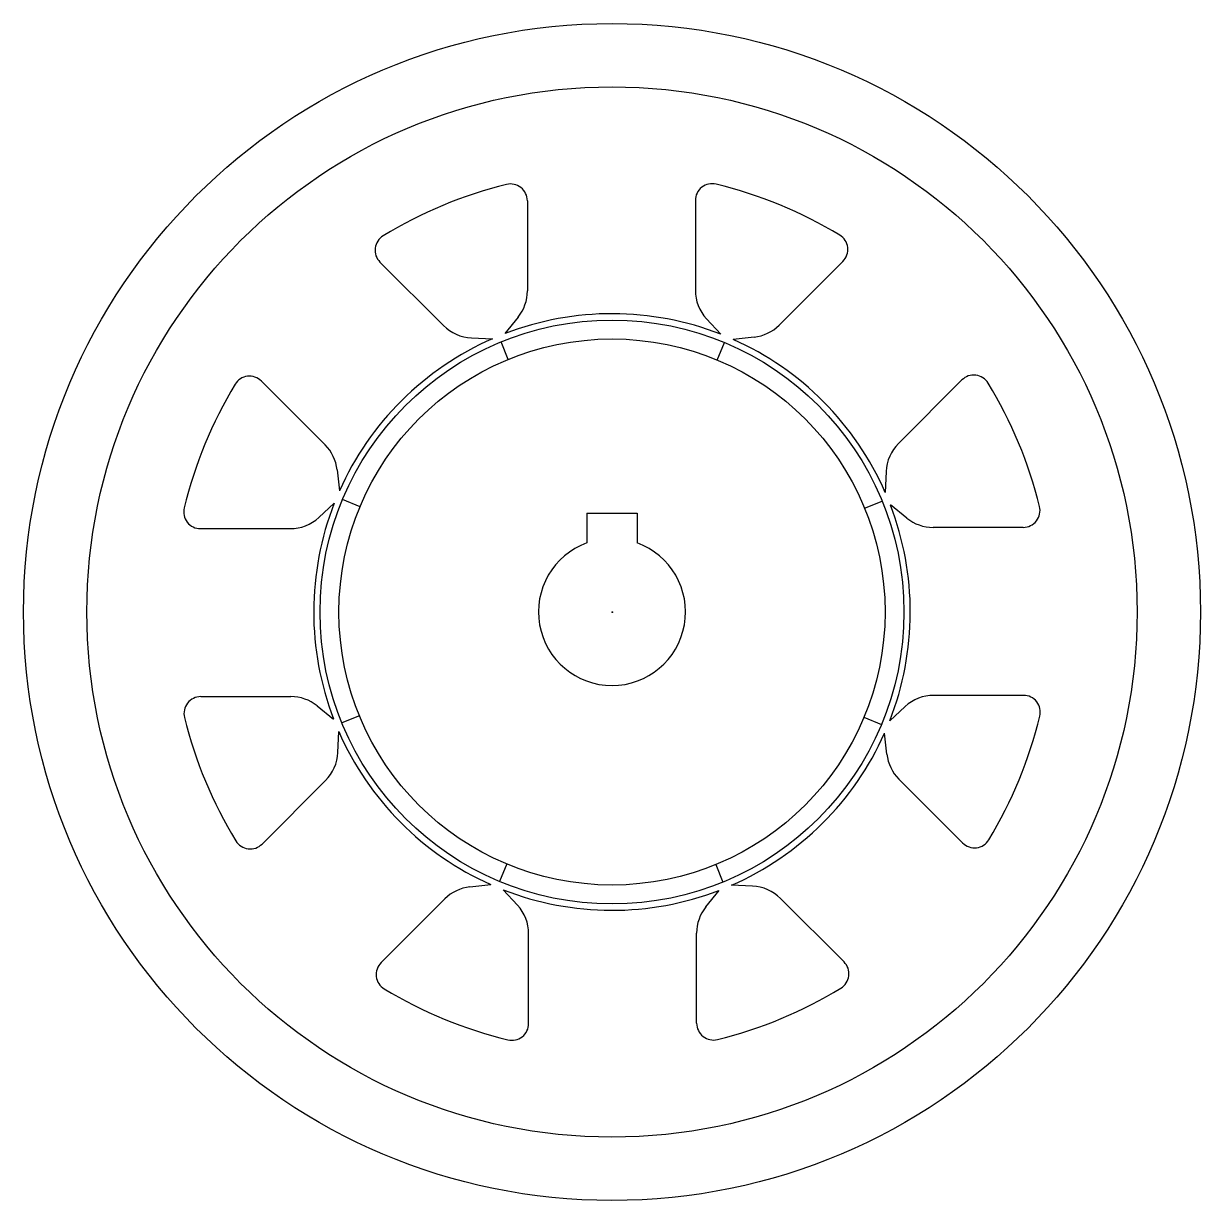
# Model space of a CAD drawing. Header units: millimetres. Extents: x -140 to 140, y -140 to 140.
import ezdxf

# ---------------------------------------------------------------- set-up
doc = ezdxf.new("R2010")
doc.units = ezdxf.units.MM
doc.header["$PDSIZE"] = -1

msp = doc.modelspace()

# ---------------------------------------------------------------- linework, layer by layer
at = {"color": 7, "linetype": 'Continuous'}
for p, q in [((-20.15, 97.88), (-20.15, 76.43)), ((19.84, 97.95), (19.84, 76.57)), ((-55.23, 83.3), (-40.11, 68.17)), ((54.96, 83.46), (39.79, 68.29)), ((-22.35, 70.18), (-25.47, 66.27)), ((22.48, 69.8), (25.87, 66.12)), ((-33.46, 65.25), (-28.46, 65.04)), ((33.82, 65.43), (28.85, 64.87)), ((-24.69, 60.13), (-26.4, 64.29)), ((25.05, 59.98), (26.79, 64.13)), ((-83.46, 54.96), (-68.29, 39.79)), ((83.3, 55.23), (68.17, 40.11)), ((-65.43, 33.82), (-64.87, 28.85)), ((65.25, 33.46), (65.04, 28.46)), ((-69.8, 22.48), (-66.12, 25.87)), ((-59.98, 25.05), (-64.13, 26.79)), ((60.13, 24.69), (64.29, 26.4)), ((70.18, 22.35), (66.27, 25.47)), ((-6, 23.5), (6, 23.5)), ((-6, 23.5), (-6, 16.44)), ((6, 23.5), (6, 16.44)), ((-97.95, 19.84), (-76.57, 19.84)), ((97.88, 20.15), (76.43, 20.15)), ((-97.88, -20.15), (-76.43, -20.15)), ((-70.18, -22.35), (-66.27, -25.47)), ((97.95, -19.84), (76.57, -19.84)), ((-60.13, -24.69), (-64.29, -26.4)), ((59.98, -25.05), (64.13, -26.79)), ((69.8, -22.48), (66.12, -25.87)), ((-65.25, -33.46), (-65.04, -28.46)), ((65.43, -33.82), (64.87, -28.85)), ((-83.3, -55.23), (-68.17, -40.11)), ((83.46, -54.96), (68.29, -39.79)), ((-25.05, -59.98), (-26.79, -64.13)), ((24.69, -60.13), (26.4, -64.29)), ((-33.82, -65.43), (-28.85, -64.87)), ((-22.48, -69.8), (-25.87, -66.12)), ((22.35, -70.18), (25.47, -66.27)), ((33.46, -65.25), (28.46, -65.04)), ((-54.96, -83.46), (-39.79, -68.29)), ((55.23, -83.3), (40.11, -68.17)), ((-19.84, -97.95), (-19.84, -76.57)), ((20.15, -97.88), (20.15, -76.43))]:
    msp.add_line(p, q, dxfattribs=at)
msp.add_circle((0, 0), 140.07)
for radius in [125, 69.5, 65]:
    msp.add_circle((0, 0), radius, dxfattribs=at)
for centre, radius, start, end in [((0, 0), 104.81, 103.8629, 121.3189), ((-24.15, 97.88), 4, 0, 103.8629), ((23.84, 97.95), 4, 76.3189, 180), ((0, 0), 104.81, 58.8629, 76.3189), ((52.13, 86.29), 4, 315, 58.8629), ((-52.4, 86.12), 4, 121.3189, 225), ((-30.15, 76.43), 10, 321.3439, 0), ((29.84, 76.57), 10, 180, 222.5953), ((0, 0), 71, 68.6342, 111.0216), ((-33.04, 75.25), 10, 225, 267.5953), ((32.72, 75.36), 10, 276.3439, 315), ((0, 0), 71, 113.6342, 156.0216), ((0, 0), 71, 23.6342, 66.0216), ((-86.29, 52.13), 4, 45, 148.8629), ((86.12, 52.4), 4, 31.3189, 135), ((0, 0), 104.81, 148.8629, 166.3189), ((0, 0), 104.81, 13.8629, 31.3189), ((-75.36, 32.72), 10, 6.3439, 45), ((75.25, 33.04), 10, 135, 177.5953), ((0, 0), 71, 158.6342, 201.0216), ((0, 0), 71, 338.6342, 21.0216), ((-97.95, 23.84), 4, 166.3189, 270), ((-76.57, 29.84), 10, 270, 312.5953), ((97.88, 24.15), 4, 270, 13.8629), ((76.43, 30.15), 10, 231.3439, 270), ((0, 0), 17.5, 110.051, 69.949), ((-97.88, -24.15), 4, 90, 193.8629), ((-76.43, -30.15), 10, 51.3439, 90), ((76.57, -29.84), 10, 90, 132.5953), ((97.95, -23.84), 4, 346.3189, 90), ((0, 0), 104.81, 193.8629, 211.3189), ((0, 0), 104.81, 328.8629, 346.3189), ((0, 0), 71, 203.6342, 246.0216), ((0, 0), 71, 293.6342, 336.0216), ((-75.25, -33.04), 10, 315, 357.5953), ((75.36, -32.72), 10, 186.3439, 225), ((-86.12, -52.4), 4, 211.3189, 315), ((86.29, -52.13), 4, 225, 328.8629), ((-32.72, -75.36), 10, 96.3439, 135), ((0, 0), 71, 248.6342, 291.0216), ((33.04, -75.25), 10, 45, 87.5953), ((-29.84, -76.57), 10, 0, 42.5953), ((30.15, -76.43), 10, 141.3439, 180), ((-52.13, -86.29), 4, 135, 238.8629), ((52.4, -86.12), 4, 301.3189, 45), ((0, 0), 104.81, 283.8629, 301.3189), ((0, 0), 104.81, 238.8629, 256.3189), ((-23.84, -97.95), 4, 256.3189, 360), ((24.15, -97.88), 4, 180, 283.8629)]:
    msp.add_arc(centre, radius, start, end, dxfattribs=at)
for p in [(0, 0), (0, 0), (0.1, 0)]:
    msp.add_point(p, dxfattribs=at)

doc.saveas('drawing.dxf')
